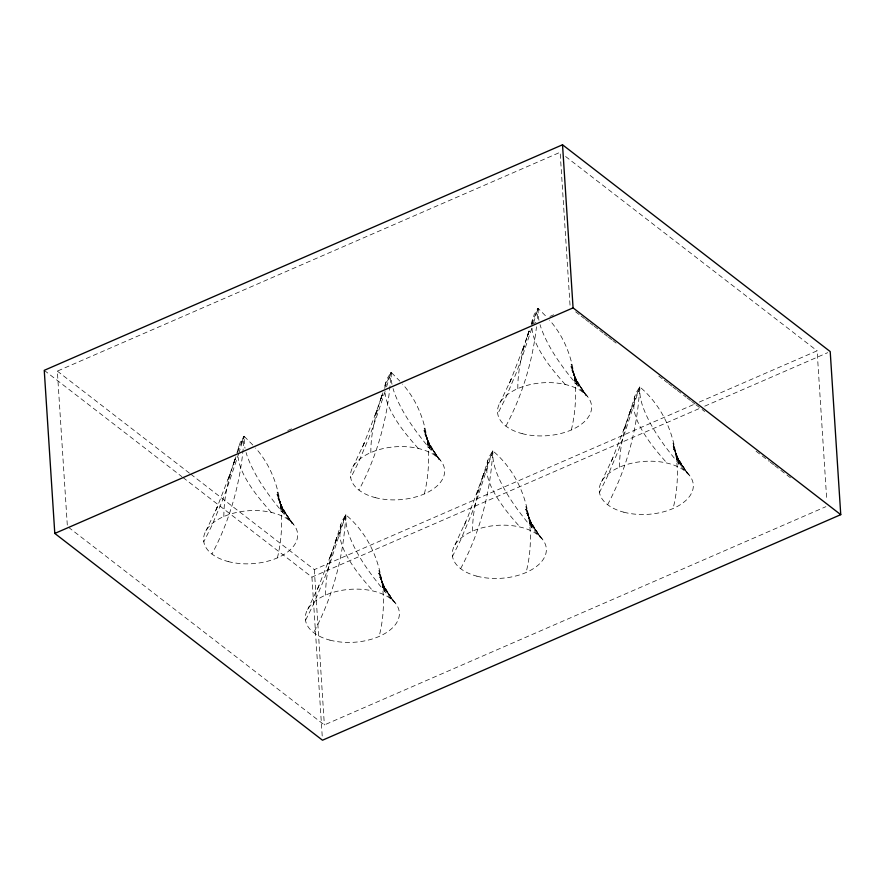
<?xml version="1.0" encoding="UTF-8"?>
<svg xmlns="http://www.w3.org/2000/svg" width="885" height="885" viewBox="0 0 885 885"><rect width="100%" height="100%" fill="white"/><g stroke="black" fill="none" stroke-linecap="round" stroke-linejoin="round"><path stroke-width="0.66" stroke-dasharray="4.42 3.32" d="M223.861 516.519C223.761 496.341 229.115 476.639 235.51 457.656L234.414 461.196L235.886 456.35M325.58 595.096C325.481 574.918 330.835 555.216 337.229 536.233L336.134 539.773L341.898 521.177L345.825 514.816C380.661 544.087 390.019 593.78 379.123 636.459M370.837 452.567C370.726 432.378 376.092 412.675 382.486 393.692L381.391 397.232L382.851 392.387M472.557 531.133C472.446 510.955 477.812 491.252 484.206 472.269L483.11 475.809L488.863 457.213L492.79 450.852C527.637 480.124 536.985 529.816 526.088 572.495M517.802 388.603C517.703 368.414 523.057 348.712 529.462 329.729L528.356 333.269L529.827 328.423M619.522 467.18C619.423 446.991 624.777 427.289 631.182 408.306L630.076 411.846L635.839 393.25L639.767 386.889C674.602 416.171 683.961 465.864 673.065 508.532M252.833 445.011L244.105 436.239L244.326 444.005A131.677 51.938 37.9 0 0 245.023 448.186M329.674 558.269L345.825 514.816L346.046 522.581A131.677 51.938 37.9 0 0 349.287 535.702C358.359 559.552 374.72 579.686 391.026 598.946M236.981 452.777L240.178 442.6L244.105 436.239L243.563 444.215A188.394 110.614 88.7 0 1 239.448 475.278C234.315 502.713 225.089 529.396 211.957 554.032M343.336 520.679L345.825 514.816L345.283 522.792A188.394 110.614 88.7 0 1 341.167 553.855C336.034 581.29 326.808 607.973 313.677 632.609M531.94 324.187L534.12 314.673L538.047 308.312L546.775 317.084M277.403 557.882C286.353 520.502 281.828 477.69 255.566 448.009M424.369 493.918C433.318 456.538 428.794 413.726 402.542 384.046M571.345 429.955C580.294 392.586 575.77 349.763 549.508 320.082M238.176 449.602L238.939 446.018M340.659 524.595L339.84 535.901A103.224 43.653 33.8 0 0 343.557 549.154C350.526 564.862 361.711 578.204 372.994 590.981M385.152 385.639L387.143 378.636L391.07 372.275L399.799 381.048M487.624 460.631L486.816 471.948A103.224 43.653 33.8 0 0 490.522 485.19C497.503 500.899 508.676 514.24 519.971 527.017M634.6 396.668L633.793 407.985A103.224 43.653 33.8 0 0 637.499 421.227C644.468 436.936 655.652 450.277 666.936 463.054M531.265 323.766L532.881 318.091M385.904 382.055L383.957 388.825M237.578 452.357L244.105 436.239L239.238 451.925M345.825 514.816L330.581 561.577A104.884 12.113 -73 0 1 323.268 581.246L313.378 604.577L305.524 620.352M386.579 386.789L391.07 372.275L391.303 380.041A131.677 51.938 37.9 0 0 391.989 384.223M533.544 322.826L538.047 308.312L538.268 316.078A131.677 51.938 37.9 0 0 538.965 320.259M238.861 453.109L228.861 483A104.884 12.113 -73 0 1 221.549 502.669L211.659 526L203.804 541.775M385.108 391.413L375.837 419.048A104.884 12.113 -73 0 1 368.525 438.706L358.624 462.036L350.77 477.812M531.719 328.578L522.814 355.084A104.884 12.113 -73 0 1 515.501 374.742L505.601 398.073L497.746 413.848M233.861 462.778L235.144 459.016L233.319 464.426L235.952 456.804M380.838 398.814L382.121 395.053L380.284 400.462L382.917 392.84M335.935 540.304L335.039 543.003L336.864 537.593L335.581 541.355M528.157 333.811L527.261 336.499L529.097 331.09L521.896 351.765M482.557 477.391L483.841 473.63L482.004 479.039L492.79 450.852L493.022 458.618A131.677 51.938 37.9 0 0 496.264 471.738C505.335 495.589 521.685 515.723 538.003 534.982M629.523 413.428L630.817 409.666L628.981 415.076L639.767 386.889L639.988 394.655A131.677 51.938 37.9 0 0 643.24 407.786C652.3 431.626 668.662 451.759 684.968 471.019M234.215 461.738L227.954 479.692M381.181 397.774L374.93 415.729M482.9 476.351L467.545 517.747L454.636 545.481M629.877 412.388L623.615 430.342M527.803 334.851L529.097 331.09M476.65 494.306L478.73 488.686L477.28 492.591M228.584 477.977L230.034 474.072L216.759 508.189L205.951 530.867M375.561 414.014L377.01 410.12L363.735 444.226L352.927 466.904M330.304 556.554L331.753 552.649L318.478 586.766L307.67 609.444M522.526 350.051L523.986 346.157L510.7 380.262L499.892 402.94M624.246 428.628L625.706 424.734L612.42 458.839L601.612 481.517M384.544 388.404L391.07 372.275L390.528 380.251A188.394 110.614 88.7 0 1 386.413 411.315C381.291 438.75 372.054 465.433 358.923 490.069M531.52 324.441L538.047 308.312L537.505 316.288A188.394 110.614 88.7 0 1 537.04 321.554M241.616 442.102L244.105 436.239M215.509 511.032L217.821 505.811L216.759 508.189M362.485 447.069L364.797 441.847L363.735 444.226M317.228 589.609L319.54 584.388L318.478 586.766M509.45 383.116L511.762 377.884L510.7 380.262M464.205 525.646L466.506 520.424L465.455 522.803M611.17 461.682L613.482 456.461L612.42 458.839M505.899 426.105C519.03 401.469 528.268 374.798 533.389 347.351A188.394 110.614 88.7 0 0 536.487 326.786M460.642 568.646C473.774 544.01 483.011 517.327 488.133 489.892A188.394 110.614 88.7 0 0 492.248 458.828L492.79 450.852L477.557 497.613A104.884 12.113 -73 0 1 470.245 517.283L460.344 540.613L452.489 556.388M607.619 504.682C620.75 480.046 629.987 453.363 635.109 425.928A188.394 110.614 88.7 0 0 639.224 394.865L639.767 386.889L624.533 433.661A104.884 12.113 -73 0 1 617.221 453.319L607.32 476.65L599.466 492.425M67.293 525.059L57.337 371.114L560.139 152.286L570.183 307.615M287.758 430.53L291.552 428.871M532.184 324.153L535.989 322.494M549.917 316.432L553.722 314.783M190.751 474.161L314.319 569.619L694.26 404.268M699.327 402.055L817.109 350.803L826.8 500.622M183.007 477.524L311.929 577.12L699.681 408.372M704.759 406.16L827.674 352.673M68.477 527.283L324.364 724.937L825.893 506.674M565.603 156.512L817.109 350.803M575.648 311.841L580.029 315.215M581.124 316.067L584.399 318.6M585.494 319.441L588.768 321.974M589.864 322.826L593.149 325.359M594.244 326.2L598.614 329.574M599.709 330.426L602.984 332.959M604.079 333.8L607.364 336.333M608.46 337.185L611.734 339.718M612.829 340.559L616.115 343.092M658.761 376.036L663.13 379.422M664.226 380.262L667.511 382.796M668.595 383.636L671.881 386.17M672.976 387.022L676.251 389.555M677.346 390.396L686.096 397.155M687.191 397.996L690.466 400.54M691.561 401.381L694.847 403.914M695.942 404.755L704.681 411.514M756.078 451.217L769.198 461.351M770.293 462.202L773.578 464.736M774.674 465.576L792.163 479.095M57.337 371.114L189.655 473.32M44.25 370.339L181.912 476.683M565.216 384.488C553.933 371.7 542.748 358.359 535.779 342.65A103.224 43.653 33.8 0 1 532.073 329.408L531.852 325.437M418.251 448.441C406.956 435.663 395.783 422.322 388.814 406.613A103.224 43.653 33.8 0 1 385.097 393.371M271.275 512.404C259.991 499.627 248.807 486.285 241.837 470.577A103.224 43.653 33.8 0 1 238.12 457.335M583.248 392.442C566.942 373.182 550.581 353.049 541.52 329.209A131.677 51.938 37.9 0 1 540.049 324.64M436.283 456.406C419.966 437.146 403.615 417.012 394.544 393.172A131.677 51.938 37.9 0 1 393.073 388.592M289.306 520.369C273 501.109 256.639 480.975 247.568 457.125A131.677 51.938 37.9 0 1 246.107 452.556M689.194 475.068L679.78 462.213L686.506 471.694L676.494 456.737L687.568 473.929L674.989 452.888L680.775 464.149L673.695 449.049L681.196 466.218L672.688 445.166L676.284 454.293L678.806 462.18L675.598 452.489L678.906 464.194L672.877 442.721L675.642 451.981L677.246 459.946L675.122 450.211L676.682 459.625M587.474 396.491L578.06 383.636L584.786 393.117L574.774 378.16L585.848 395.352L573.27 374.322L579.056 385.572L571.975 370.472L579.476 387.641M542.228 539.031L532.803 526.177L539.529 535.657L529.529 520.701L540.591 537.892L528.024 516.851L533.799 528.113L526.719 513.012L534.219 530.181M440.509 460.454L431.084 447.6L437.809 457.08L427.809 442.124L438.872 459.315L426.305 438.274L432.079 449.536L424.999 434.435L432.499 451.604M395.252 602.995L385.838 590.14L392.553 599.621L382.552 584.664L393.626 601.844L381.048 580.814L386.834 592.076L379.753 576.976L387.254 594.145M293.532 524.418L284.118 511.563L290.833 521.044L280.833 506.087L291.906 523.278L279.328 502.237L285.114 513.499L278.034 498.399L285.534 515.568M576.223 379.687L573.015 372.154L576.766 381.623L570.969 366.589L574.564 375.716L577.086 383.603L573.889 373.912L577.197 385.617L571.157 364.144L573.922 373.404L575.527 381.38L573.403 371.634L574.962 381.048M530.967 522.216L527.77 514.694L531.509 524.163L525.712 509.129L529.318 518.256L531.841 526.144L528.633 516.442L531.94 528.157L525.9 506.685L528.666 515.933L530.27 523.909L528.157 514.174L529.706 523.588M429.247 443.639L426.05 436.117L429.789 445.586L423.992 430.552L427.599 439.679L430.121 447.567L426.913 437.876L430.221 449.58L424.18 428.108L426.946 437.367L428.55 445.332L426.437 435.597L427.986 445.011M383.99 586.18L380.793 578.657L384.544 588.116L378.747 573.093L382.342 582.219L384.864 590.107L381.656 580.405L384.964 592.12L378.924 570.637L381.701 579.896L383.293 587.872L381.181 578.137L382.74 587.552M282.271 507.603L279.074 500.08L282.824 509.55L277.027 494.516L280.622 503.642L283.145 511.53L279.937 501.828L283.244 513.543L277.204 492.071L279.981 501.319L281.574 509.295L279.461 499.56L281.021 508.975M314.319 569.619L324.364 724.937M311.929 577.12L322.217 736.099M476.882 576.168A47.104 26.539 -3.7 0 0 546.344 549.043A47.104 26.539 -3.7 0 0 474.736 530.237A47.104 26.539 -3.7 0 0 476.882 576.168M375.163 497.591A47.104 26.539 -3.7 0 0 444.624 470.466A47.104 26.539 -3.7 0 0 373.016 451.66A47.104 26.539 -3.7 0 0 375.163 497.591M228.197 561.555A47.104 26.539 -3.7 0 0 297.648 534.429A47.104 26.539 -3.7 0 0 226.04 515.623A47.104 26.539 -3.7 0 0 228.197 561.555M329.917 640.132A47.104 26.539 -3.7 0 0 399.367 613.006A47.104 26.539 -3.7 0 0 327.76 594.2A47.104 26.539 -3.7 0 0 329.917 640.132M623.859 512.205A47.104 26.539 -3.7 0 0 693.309 485.08A47.104 26.539 -3.7 0 0 621.712 466.273A47.104 26.539 -3.7 0 0 623.859 512.205M522.139 433.628A47.104 26.539 -3.7 0 0 591.6 406.503A47.104 26.539 -3.7 0 0 519.993 387.696A47.104 26.539 -3.7 0 0 522.139 433.628"/><path stroke-width="1.33" d="M562.517 144.786L44.25 370.339L54.793 533.434L322.483 740.214L840.75 514.661L830.207 351.566L562.517 144.786L573.071 307.88L840.75 514.661M54.793 533.434L573.071 307.88"/></g></svg>
